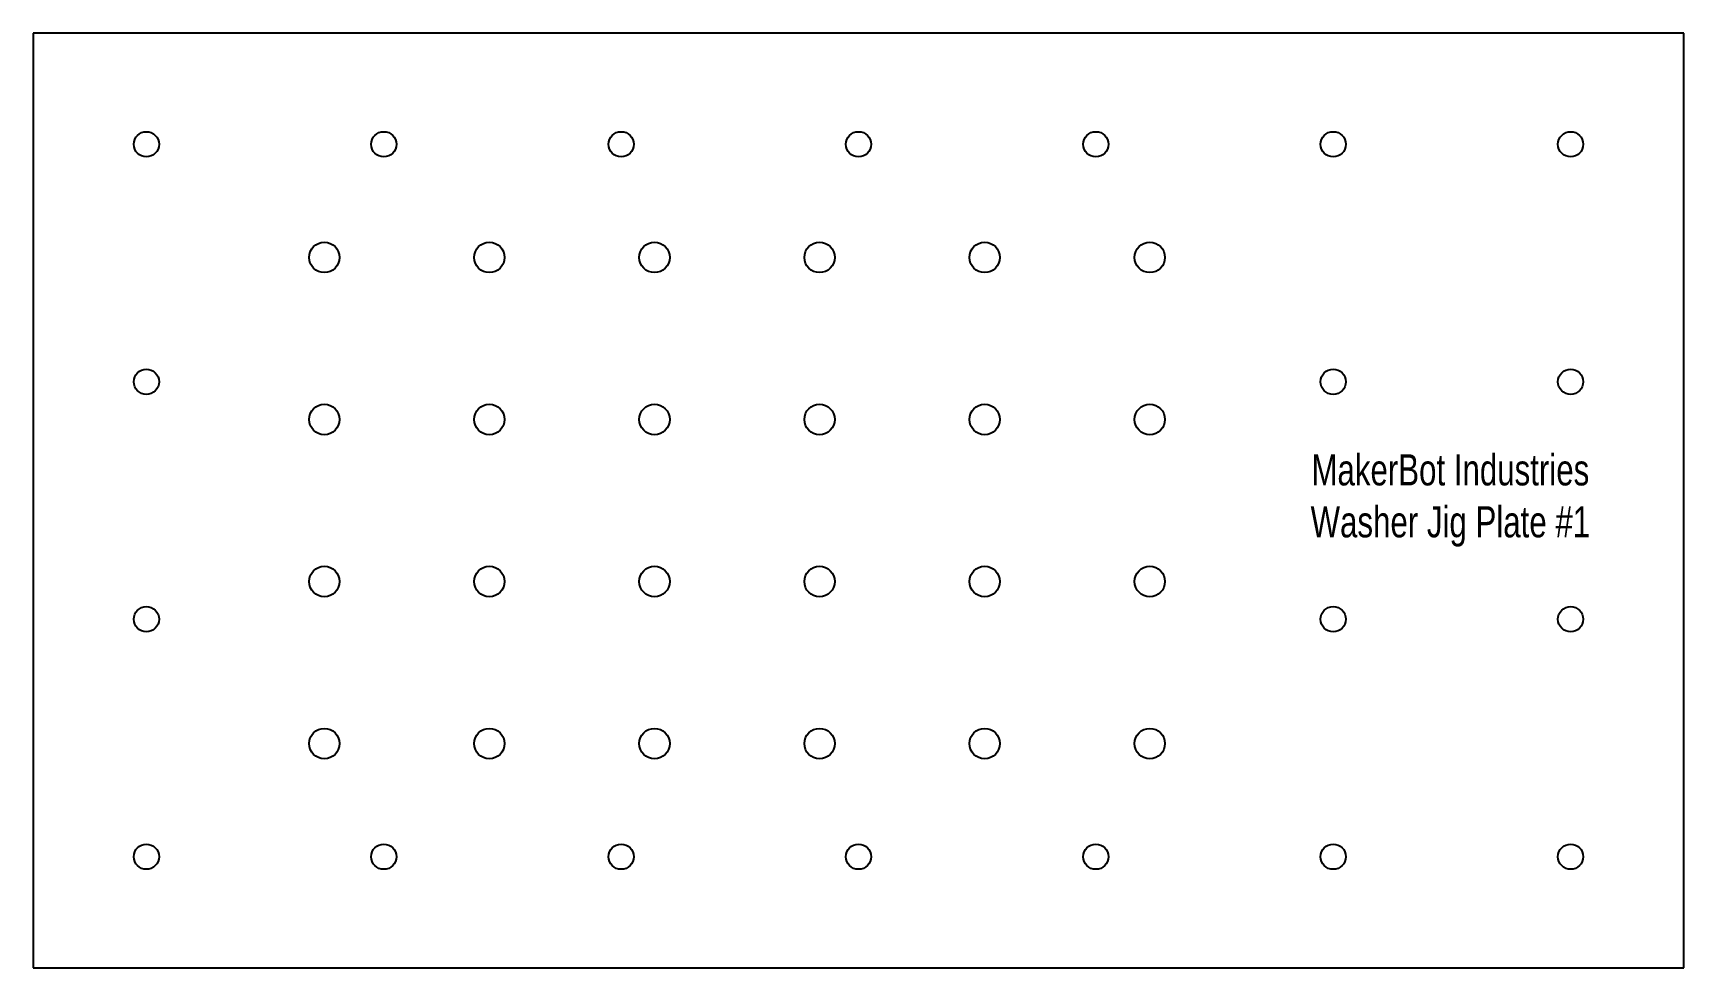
# Model space of a CAD drawing. Header units: millimetres. Extents: x 5 to 535, y 0 to 300.
import ezdxf

# ---------------------------------------------------------------- set-up
doc = ezdxf.new("R2010")
doc.units = ezdxf.units.MM
doc.layers.get('0').update_dxf_attribs({"linetype": 'CONTINUOUS', "lineweight": 25, "true_color": 0x000000})
doc.layers.add('text', color=1, linetype='CONTINUOUS', lineweight=0, true_color=0xff0000)
doc.styles.get("Standard").update_dxf_attribs({"font": 'txt', "width": 0.75})

msp = doc.modelspace()

# ---------------------------------------------------------------- linework, layer by layer
for p, q in [((535, 300), (5, 300)), ((5, 300), (5, 0)), ((535, 0), (535, 300)), ((5, 0), (535, 0))]:
    msp.add_line(p, q)
for centre, radius in [((41.4, 264.3), 4.05), ((117.6, 264.3), 4.05), ((193.8, 264.3), 4.05), ((270, 264.3), 4.05), ((346.2, 264.3), 4.05), ((422.4, 264.3), 4.05), ((498.6, 264.3), 4.05), ((98.5, 228), 4.88), ((151.5, 228), 4.88), ((204.5, 228), 4.88), ((257.5, 228), 4.88), ((310.5, 228), 4.88), ((363.5, 228), 4.88), ((41.4, 188.1), 4.05), ((422.4, 188.1), 4.05), ((498.6, 188.1), 4.05), ((98.5, 176), 4.88), ((151.5, 176), 4.88), ((204.5, 176), 4.88), ((257.5, 176), 4.88), ((310.5, 176), 4.88), ((363.5, 176), 4.88), ((98.5, 124), 4.88), ((151.5, 124), 4.88), ((204.5, 124), 4.88), ((257.5, 124), 4.88), ((310.5, 124), 4.88), ((363.5, 124), 4.88), ((41.4, 111.9), 4.05), ((422.4, 111.9), 4.05), ((498.6, 111.9), 4.05), ((98.5, 72), 4.88), ((151.5, 72), 4.88), ((204.5, 72), 4.88), ((257.5, 72), 4.88), ((310.5, 72), 4.88), ((363.5, 72), 4.88), ((41.4, 35.7), 4.05), ((117.6, 35.7), 4.05), ((193.8, 35.7), 4.05), ((270, 35.7), 4.05), ((346.2, 35.7), 4.05), ((422.4, 35.7), 4.05), ((498.6, 35.7), 4.05)]:
    msp.add_circle(centre, radius)

# ---------------------------------------------------------------- texts
at = {"layer": 'text', "insert": (460, 150), "char_height": 10, "width": 100, "attachment_point": 5}
msp.add_mtext('MakerBot\\~Industries\\PWasher\\~Jig\\~Plate\\~#1', dxfattribs=at)

doc.saveas('drawing.dxf')
